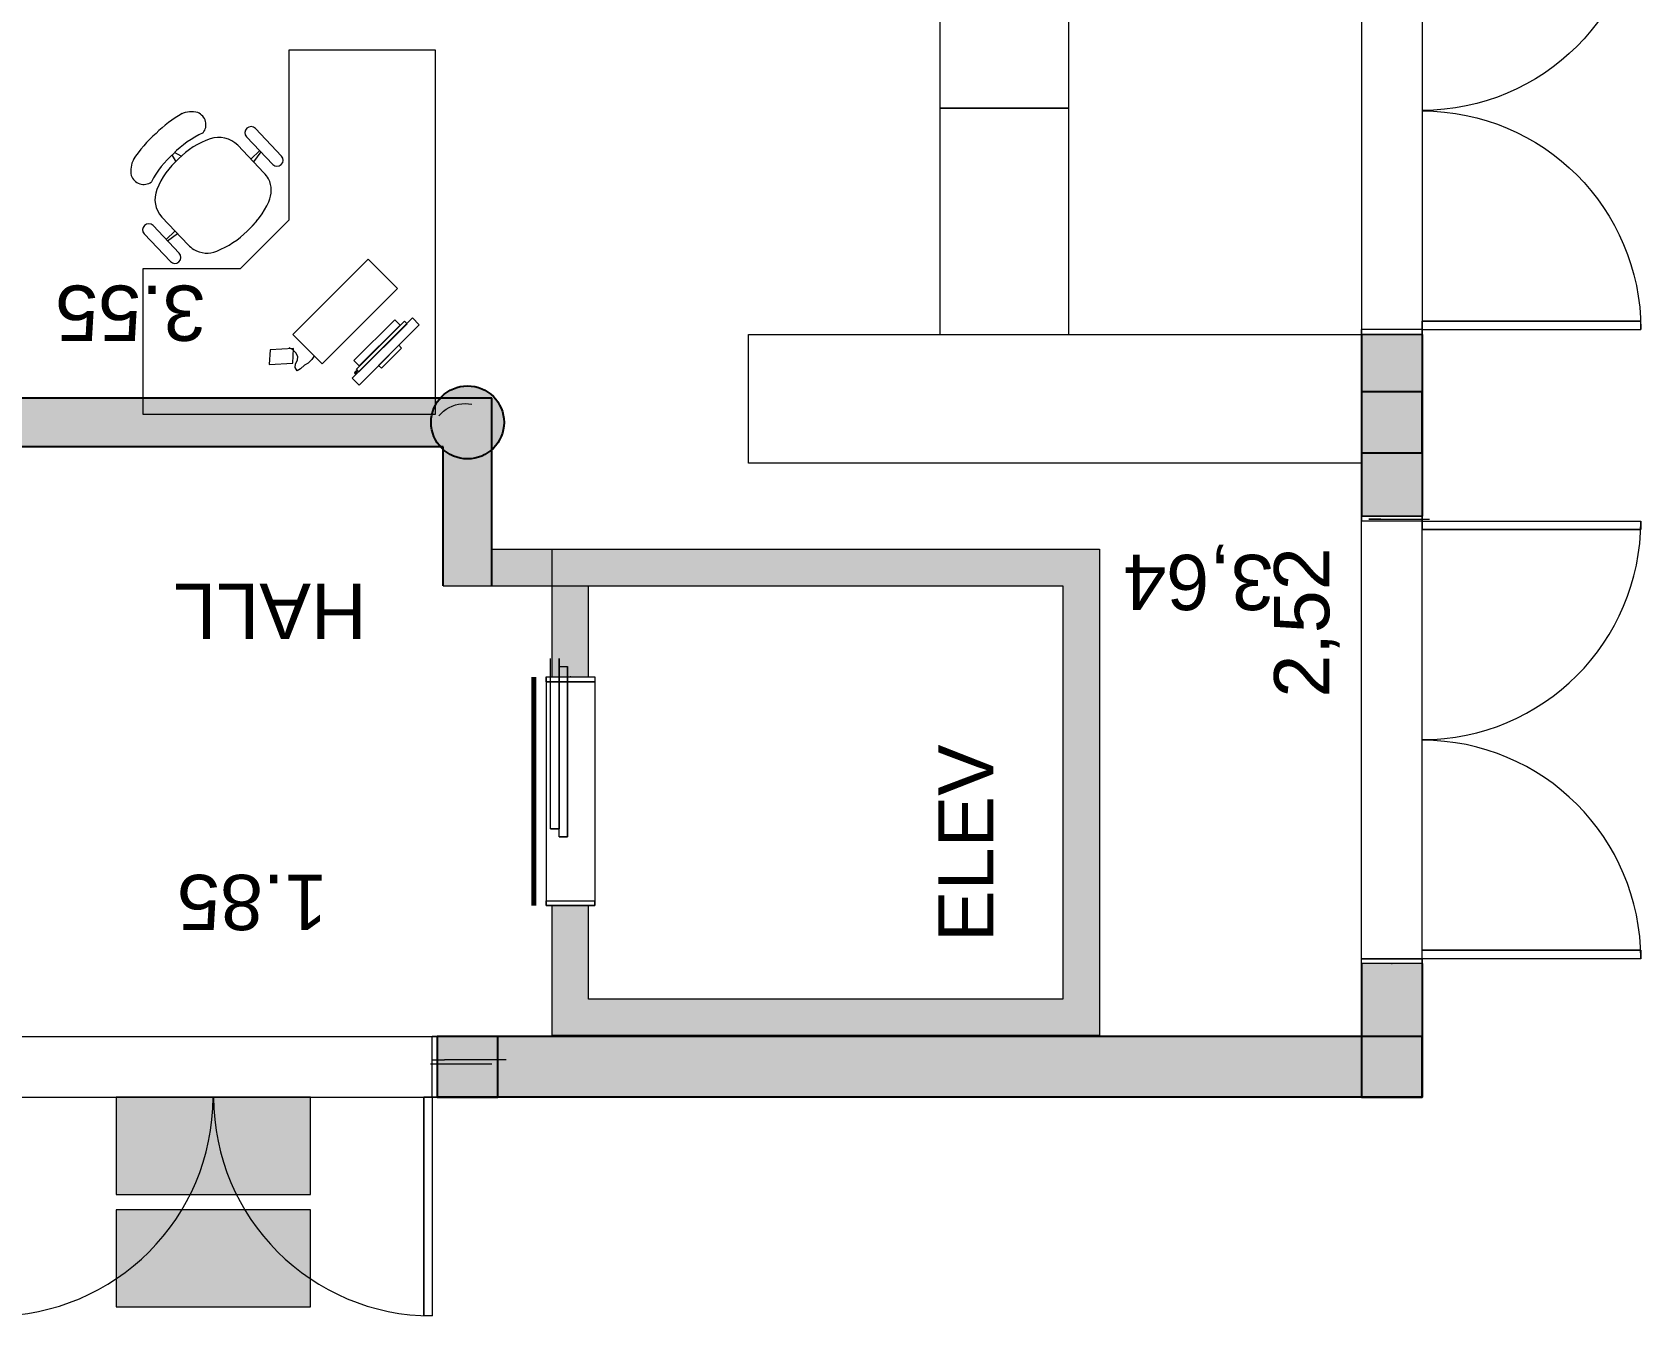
# Model space of a CAD drawing. Header units: metres. Extents: x 512 to 829, y -209 to 245.
# Drawn here: x 654.25 to 660.86, y -105.6 to -100.32 of the extents above; entities that cross this region are included whole.
import ezdxf

# ---------------------------------------------------------------- set-up
doc = ezdxf.new("R2010")
doc.units = ezdxf.units.M
doc.header["$LTSCALE"] = 0.508
doc.header["$PDSIZE"] = -2
for name, color, linetype, lineweight in [('ALV', 4, 'Continuous', 15), ('CONTORNO', 7, 'Continuous', 15), ('COTAS', 2, 'Continuous', 15), ('COVID-ADESIVO ELEVADOR', 90, 'Continuous', 5), ('COVID-TAPETE SANITIZANTE', 20, 'Continuous', 5), ('Dimensões', 7, 'Continuous', 5), ('MOBILIA', 7, 'Continuous', 5), ('MOBILIARIO', 252, 'Continuous', 18), ('None', 7, 'Continuous', 5), ('NãoImprimir', 7, 'Continuous', 5), ('Peitoris', 2, 'Continuous', 5), ('PORTAS-JAN-ESCADA-DIVS-AUX', 2, 'Continuous', 15), ('ROTADEF', 253, 'Continuous', 15), ('Telhado-Princ', 7, 'Continuous', 5), ('TEXTO', 7, 'Continuous', 15), ('Window-Main', 7, 'Continuous', 0)]:
    doc.layers.add(name, color=color, linetype=linetype, lineweight=lineweight)
doc.layers.add('MB-ARQ-MOBILIÁRIO 02', color=2, linetype='Continuous')
doc.styles.add('Arial', font='arial.ttf')

# ---------------------------------------------------------------- blocks, each defined once
blk = doc.blocks.new('Grupo-5893')
at = {"layer": 'None', "color": 7, "linetype": 'Continuous', "lineweight": 5}
for p, q in [((-0.92, 0.125), (-0.92, -0.125)), ((0.92, 0.125), (0.92, -0.125))]:
    blk.add_line(p, q, dxfattribs=at)
blk = doc.blocks.new('Grupo-5894')
at = {"layer": 'None', "color": 7, "linetype": 'Continuous', "lineweight": 5}
for points in [[(-0.92, 0.125), (-0.9, 0.125), (-0.9, -0.125), (-0.92, -0.125)], [(0.9, 0.125), (0.92, 0.125), (0.92, -0.125), (0.9, -0.125)]]:
    blk.add_lwpolyline(points, close=True, dxfattribs=at)
blk = doc.blocks.new('Grupo-5895')
at = {"layer": 'None', "color": 7, "linetype": 'Continuous', "lineweight": 5}
for p, q in [((-0.92, 0.125), (-0.9, 0.125)), ((-0.9, 0.125), (-0.9, -0.125)), ((0.92, 0.125), (0.9, 0.125)), ((0.9, 0.125), (0.9, -0.125)), ((-0.92, -0.125), (-0.9, -0.125)), ((0.92, -0.125), (0.9, -0.125))]:
    blk.add_line(p, q, dxfattribs=at)
at = {"layer": 'None', "color": 7}
for name in ['Grupo-5893', 'Grupo-5894']:
    blk.add_blockref(name, (0, 0), dxfattribs=at)
blk = doc.blocks.new('Grupo-5896')
at = {"layer": 'None', "color": 7, "linetype": 'Continuous', "lineweight": 5}
blk.add_arc((-0.9, 0.125), 0.8988, 0, 90, dxfattribs=at)
blk = doc.blocks.new('Grupo-5897')
at = {"layer": 'None', "color": 7, "linetype": 'Continuous', "lineweight": 5}
blk.add_lwpolyline([(-0.9, 0.125), (-0.9, 1.02375), (-0.865, 1.02375), (-0.865, 0.125)], close=True, dxfattribs=at)
blk = doc.blocks.new('Grupo-5898')
at = {"layer": 'None', "color": 7, "linetype": 'Continuous', "lineweight": 5}
for p, q in [((-0.9, 0.125), (-0.9, 1.02375)), ((-0.9, 1.02375), (-0.865, 1.02375)), ((-0.865, 0.125), (-0.865, 1.02375)), ((-0.9, 0.125), (-0.865, 0.125))]:
    blk.add_line(p, q, dxfattribs=at)
at = {"layer": 'None', "color": 7}
blk.add_blockref('Grupo-5897', (0, 0), dxfattribs=at)
blk = doc.blocks.new('Grupo-5899')
at = {"layer": 'Peitoris', "color": 7}
blk.add_blockref('Grupo-5898', (0, 0), dxfattribs=at)
blk = doc.blocks.new('Grupo-5900')
at = {"layer": 'None', "color": 7, "linetype": 'Continuous', "lineweight": 5}
blk.add_arc((0.9, 0.125), 0.8988, 90, 180, dxfattribs=at)
blk = doc.blocks.new('Grupo-5901')
at = {"layer": 'None', "color": 7, "linetype": 'Continuous', "lineweight": 5}
blk.add_lwpolyline([(0.9, 1.02375), (0.9, 0.125), (0.865, 0.125), (0.865, 1.02375)], close=True, dxfattribs=at)
blk = doc.blocks.new('Grupo-5902')
at = {"layer": 'None', "color": 7, "linetype": 'Continuous', "lineweight": 5}
for p, q in [((0.865, 1.02375), (0.865, 0.125)), ((0.9, 1.02375), (0.865, 1.02375)), ((0.9, 1.02375), (0.9, 0.125)), ((0.9, 0.125), (0.865, 0.125))]:
    blk.add_line(p, q, dxfattribs=at)
at = {"layer": 'None', "color": 7}
blk.add_blockref('Grupo-5901', (0, 0), dxfattribs=at)
blk = doc.blocks.new('Grupo-5903')
at = {"layer": 'Peitoris', "color": 7}
blk.add_blockref('Grupo-5902', (0, 0), dxfattribs=at)
blk = doc.blocks.new('Grupo-5904')
at = {"layer": 'None', "color": 7, "linetype": 'Continuous', "lineweight": 5}
for p, q in [((0.92, 0.125), (-0.92, 0.125)), ((0.92, -0.125), (-0.92, -0.125))]:
    blk.add_line(p, q, dxfattribs=at)
blk = doc.blocks.new('Door (2D)-218')
at = {"layer": 'NãoImprimir', "color": 7, "linetype": 'Continuous', "lineweight": 5}
for p in [(-0.92, 0), (0.92, 0)]:
    blk.add_point(p, dxfattribs=at)
at = {"layer": 'None', "color": 7}
for name in ['Grupo-5899', 'Grupo-5903', 'Grupo-5895']:
    blk.add_blockref(name, (0, 0), dxfattribs=at)
at = {"layer": 'Peitoris', "color": 7}
for name in ['Grupo-5896', 'Grupo-5900']:
    blk.add_blockref(name, (0, 0), dxfattribs=at)
at = {"layer": 'Telhado-Princ', "color": 7}
blk.add_blockref('Grupo-5904', (0, 0), dxfattribs=at)
blk = doc.blocks.new('Grupo-5913')
at = {"layer": 'None', "color": 7, "linetype": 'Continuous', "lineweight": 5}
for p, q in [((-0.92, 0.125), (-0.92, -0.125)), ((0.92, 0.125), (0.92, -0.125))]:
    blk.add_line(p, q, dxfattribs=at)
blk = doc.blocks.new('Grupo-5914')
at = {"layer": 'None', "color": 7, "linetype": 'Continuous', "lineweight": 5}
for points in [[(-0.92, 0.125), (-0.9, 0.125), (-0.9, -0.125), (-0.92, -0.125)], [(0.9, 0.125), (0.92, 0.125), (0.92, -0.125), (0.9, -0.125)]]:
    blk.add_lwpolyline(points, close=True, dxfattribs=at)
blk = doc.blocks.new('Grupo-5915')
at = {"layer": 'None', "color": 7, "linetype": 'Continuous', "lineweight": 5}
for p, q in [((-0.92, 0.125), (-0.9, 0.125)), ((-0.9, 0.125), (-0.9, -0.125)), ((0.92, 0.125), (0.9, 0.125)), ((0.9, 0.125), (0.9, -0.125)), ((-0.92, -0.125), (-0.9, -0.125)), ((0.92, -0.125), (0.9, -0.125))]:
    blk.add_line(p, q, dxfattribs=at)
at = {"layer": 'None', "color": 7}
for name in ['Grupo-5913', 'Grupo-5914']:
    blk.add_blockref(name, (0, 0), dxfattribs=at)
blk = doc.blocks.new('Grupo-5916')
at = {"layer": 'None', "color": 7, "linetype": 'Continuous', "lineweight": 5}
blk.add_arc((-0.9, 0.125), 0.8988, 0, 90, dxfattribs=at)
blk = doc.blocks.new('Grupo-5917')
at = {"layer": 'None', "color": 7, "linetype": 'Continuous', "lineweight": 5}
blk.add_lwpolyline([(-0.9, 0.125), (-0.9, 1.02375), (-0.865, 1.02375), (-0.865, 0.125)], close=True, dxfattribs=at)
blk = doc.blocks.new('Grupo-5918')
at = {"layer": 'None', "color": 7, "linetype": 'Continuous', "lineweight": 5}
for p, q in [((-0.9, 0.125), (-0.9, 1.02375)), ((-0.9, 1.02375), (-0.865, 1.02375)), ((-0.865, 0.125), (-0.865, 1.02375)), ((-0.9, 0.125), (-0.865, 0.125))]:
    blk.add_line(p, q, dxfattribs=at)
at = {"layer": 'None', "color": 7}
blk.add_blockref('Grupo-5917', (0, 0), dxfattribs=at)
blk = doc.blocks.new('Grupo-5919')
at = {"layer": 'Peitoris', "color": 7}
blk.add_blockref('Grupo-5918', (0, 0), dxfattribs=at)
blk = doc.blocks.new('Grupo-5920')
at = {"layer": 'None', "color": 7, "linetype": 'Continuous', "lineweight": 5}
blk.add_arc((0.9, 0.125), 0.8988, 90, 180, dxfattribs=at)
blk = doc.blocks.new('Grupo-5921')
at = {"layer": 'None', "color": 7, "linetype": 'Continuous', "lineweight": 5}
blk.add_lwpolyline([(0.9, 1.02375), (0.9, 0.125), (0.865, 0.125), (0.865, 1.02375)], close=True, dxfattribs=at)
blk = doc.blocks.new('Grupo-5922')
at = {"layer": 'None', "color": 7, "linetype": 'Continuous', "lineweight": 5}
for p, q in [((0.865, 1.02375), (0.865, 0.125)), ((0.9, 1.02375), (0.865, 1.02375)), ((0.9, 1.02375), (0.9, 0.125)), ((0.9, 0.125), (0.865, 0.125))]:
    blk.add_line(p, q, dxfattribs=at)
at = {"layer": 'None', "color": 7}
blk.add_blockref('Grupo-5921', (0, 0), dxfattribs=at)
blk = doc.blocks.new('Grupo-5923')
at = {"layer": 'Peitoris', "color": 7}
blk.add_blockref('Grupo-5922', (0, 0), dxfattribs=at)
blk = doc.blocks.new('Grupo-5924')
at = {"layer": 'None', "color": 7, "linetype": 'Continuous', "lineweight": 5}
for p, q in [((0.92, 0.125), (-0.92, 0.125)), ((0.92, -0.125), (-0.92, -0.125))]:
    blk.add_line(p, q, dxfattribs=at)
blk = doc.blocks.new('Door (2D)-220')
at = {"layer": 'NãoImprimir', "color": 7, "linetype": 'Continuous', "lineweight": 5}
for p in [(-0.92, 0), (0.92, 0)]:
    blk.add_point(p, dxfattribs=at)
at = {"layer": 'None', "color": 7}
for name in ['Grupo-5919', 'Grupo-5923', 'Grupo-5915']:
    blk.add_blockref(name, (0, 0), dxfattribs=at)
at = {"layer": 'Peitoris', "color": 7}
for name in ['Grupo-5916', 'Grupo-5920']:
    blk.add_blockref(name, (0, 0), dxfattribs=at)
at = {"layer": 'Telhado-Princ', "color": 7}
blk.add_blockref('Grupo-5924', (0, 0), dxfattribs=at)
blk = doc.blocks.new('Grupo-5925')
at = {"layer": 'None', "color": 7, "linetype": 'Continuous', "lineweight": 5}
for p, q in [((-0.92, 0.125), (-0.92, -0.125)), ((0.92, 0.125), (0.92, -0.125))]:
    blk.add_line(p, q, dxfattribs=at)
blk = doc.blocks.new('Grupo-5926')
at = {"layer": 'None', "color": 7, "linetype": 'Continuous', "lineweight": 5}
for points in [[(-0.92, 0.125), (-0.9, 0.125), (-0.9, -0.125), (-0.92, -0.125)], [(0.9, 0.125), (0.92, 0.125), (0.92, -0.125), (0.9, -0.125)]]:
    blk.add_lwpolyline(points, close=True, dxfattribs=at)
blk = doc.blocks.new('Grupo-5927')
at = {"layer": 'None', "color": 7, "linetype": 'Continuous', "lineweight": 5}
for p, q in [((-0.92, 0.125), (-0.9, 0.125)), ((-0.9, 0.125), (-0.9, -0.125)), ((0.92, 0.125), (0.9, 0.125)), ((0.9, 0.125), (0.9, -0.125)), ((-0.92, -0.125), (-0.9, -0.125)), ((0.92, -0.125), (0.9, -0.125))]:
    blk.add_line(p, q, dxfattribs=at)
at = {"layer": 'None', "color": 7}
for name in ['Grupo-5925', 'Grupo-5926']:
    blk.add_blockref(name, (0, 0), dxfattribs=at)
blk = doc.blocks.new('Grupo-5928')
at = {"layer": 'None', "color": 7, "linetype": 'Continuous', "lineweight": 5}
blk.add_arc((-0.9, 0.125), 0.8988, 0, 90, dxfattribs=at)
blk = doc.blocks.new('Grupo-5929')
at = {"layer": 'None', "color": 7, "linetype": 'Continuous', "lineweight": 5}
blk.add_lwpolyline([(-0.9, 0.125), (-0.9, 1.02375), (-0.865, 1.02375), (-0.865, 0.125)], close=True, dxfattribs=at)
blk = doc.blocks.new('Grupo-5930')
at = {"layer": 'None', "color": 7, "linetype": 'Continuous', "lineweight": 5}
for p, q in [((-0.9, 0.125), (-0.9, 1.02375)), ((-0.9, 1.02375), (-0.865, 1.02375)), ((-0.865, 0.125), (-0.865, 1.02375)), ((-0.9, 0.125), (-0.865, 0.125))]:
    blk.add_line(p, q, dxfattribs=at)
at = {"layer": 'None', "color": 7}
blk.add_blockref('Grupo-5929', (0, 0), dxfattribs=at)
blk = doc.blocks.new('Grupo-5931')
at = {"layer": 'Peitoris', "color": 7}
blk.add_blockref('Grupo-5930', (0, 0), dxfattribs=at)
blk = doc.blocks.new('Grupo-5932')
at = {"layer": 'None', "color": 7, "linetype": 'Continuous', "lineweight": 5}
blk.add_arc((0.9, 0.125), 0.8988, 90, 180, dxfattribs=at)
blk = doc.blocks.new('Grupo-5933')
at = {"layer": 'None', "color": 7, "linetype": 'Continuous', "lineweight": 5}
blk.add_lwpolyline([(0.9, 1.02375), (0.9, 0.125), (0.865, 0.125), (0.865, 1.02375)], close=True, dxfattribs=at)
blk = doc.blocks.new('Grupo-5934')
at = {"layer": 'None', "color": 7, "linetype": 'Continuous', "lineweight": 5}
for p, q in [((0.865, 1.02375), (0.865, 0.125)), ((0.9, 1.02375), (0.865, 1.02375)), ((0.9, 1.02375), (0.9, 0.125)), ((0.9, 0.125), (0.865, 0.125))]:
    blk.add_line(p, q, dxfattribs=at)
at = {"layer": 'None', "color": 7}
blk.add_blockref('Grupo-5933', (0, 0), dxfattribs=at)
blk = doc.blocks.new('Grupo-5935')
at = {"layer": 'Peitoris', "color": 7}
blk.add_blockref('Grupo-5934', (0, 0), dxfattribs=at)
blk = doc.blocks.new('Grupo-5936')
at = {"layer": 'None', "color": 7, "linetype": 'Continuous', "lineweight": 5}
for p, q in [((0.92, 0.125), (-0.92, 0.125)), ((0.92, -0.125), (-0.92, -0.125))]:
    blk.add_line(p, q, dxfattribs=at)
blk = doc.blocks.new('Door (2D)-221')
at = {"layer": 'NãoImprimir', "color": 7, "linetype": 'Continuous', "lineweight": 5}
for p in [(-0.92, 0), (0.92, 0)]:
    blk.add_point(p, dxfattribs=at)
at = {"layer": 'None', "color": 7}
for name in ['Grupo-5931', 'Grupo-5935', 'Grupo-5927']:
    blk.add_blockref(name, (0, 0), dxfattribs=at)
at = {"layer": 'Peitoris', "color": 7}
for name in ['Grupo-5928', 'Grupo-5932']:
    blk.add_blockref(name, (0, 0), dxfattribs=at)
at = {"layer": 'Telhado-Princ', "color": 7}
blk.add_blockref('Grupo-5936', (0, 0), dxfattribs=at)
blk = doc.blocks.new('Grupo-740')
at = {"layer": 'CONTORNO', "color": 7, "linetype": 'Continuous', "lineweight": 9}
for p, q in [((-0.47, 0.1), (-0.47, -0.1)), ((0.47, 0.1), (0.47, -0.1)), ((-0.47, -0.1), (-0.45, -0.1)), ((0.47, -0.1), (0.45, -0.1))]:
    blk.add_line(p, q, dxfattribs=at)
blk = doc.blocks.new('Grupo-741')
at = {"layer": 'CONTORNO', "color": 7, "linetype": 'Continuous', "lineweight": 5}
for points in [[(-0.47, 0.1), (-0.45, 0.1), (-0.45, -0.1), (-0.47, -0.1)], [(0.45, 0.1), (0.47, 0.1), (0.47, -0.1), (0.45, -0.1)]]:
    blk.add_lwpolyline(points, close=True, dxfattribs=at)
blk = doc.blocks.new('Grupo-742')
at = {"layer": 'CONTORNO', "color": 7, "linetype": 'Continuous', "lineweight": 5}
for p, q in [((-0.47, 0.1), (-0.45, 0.1)), ((-0.45, 0.1), (-0.45, -0.1)), ((0.47, 0.1), (0.45, 0.1)), ((0.45, 0.1), (0.45, -0.1))]:
    blk.add_line(p, q, dxfattribs=at)
at = {"layer": 'CONTORNO', "color": 7}
for name in ['Grupo-740', 'Grupo-741']:
    blk.add_blockref(name, (0, 0), dxfattribs=at)
blk = doc.blocks.new('Grupo-750')
at = {"layer": 'CONTORNO', "color": 7, "linetype": 'Continuous', "lineweight": 9}
for p, q in [((0.47, 0.1), (-0.47, 0.1)), ((0.47, -0.1), (-0.47, -0.1))]:
    blk.add_line(p, q, dxfattribs=at)
blk = doc.blocks.new('Grupo-6070')
at = {"layer": 'None', "linetype": 'Continuous', "lineweight": 0}
for points in [[(-65.1751, -5.8131), (-65.1751, -6.0631), (-64.9251, -6.0631), (-64.9251, -5.8131)], [(-61.3651, -5.8131), (-61.3651, -6.0631), (-61.1151, -6.0631), (-61.1151, -5.8131)], [(-59.2751, -5.8131), (-59.2751, -6.0631), (-59.0251, -6.0631), (-59.0251, -5.8131)], [(-55.4751, -5.8131), (-55.4751, -6.0631), (-55.2251, -6.0631), (-55.2251, -5.8131)]]:
    blk.add_hatch(color=255, dxfattribs=at).paths.add_polyline_path(points)
at = {"layer": 'None', "color": 7, "linetype": 'Continuous', "lineweight": 25}
for points in [[(-65.1751, -5.8131), (-65.1751, -6.0631), (-64.9251, -6.0631), (-64.9251, -5.8131)], [(-61.3651, -5.8131), (-61.3651, -6.0631), (-61.1151, -6.0631), (-61.1151, -5.8131)], [(-59.2751, -5.8131), (-59.2751, -6.0631), (-59.0251, -6.0631), (-59.0251, -5.8131)], [(-55.4751, -5.8131), (-55.4751, -6.0631), (-55.2251, -6.0631), (-55.2251, -5.8131)]]:
    blk.add_lwpolyline(points, close=True, dxfattribs=at)
blk = doc.blocks.new('Grupo-6071')
at = {"layer": 'None', "linetype": 'Continuous', "lineweight": 0}
for points in [[(-65.1751, -3.1631), (-65.1751, -3.4131), (-64.9251, -3.4131), (-64.9251, -3.1631)], [(-55.4751, -3.1631), (-55.4751, -3.4131), (-55.2251, -3.4131), (-55.2251, -3.1631)]]:
    blk.add_hatch(color=255, dxfattribs=at).paths.add_polyline_path(points)
h = blk.add_hatch(color=255, dxfattribs=at)
edge = h.paths.add_edge_path()
edge.add_arc((-61.2501, -3.2881), 0.15, 0, 360, ccw=False)
h = blk.add_hatch(color=255, dxfattribs=at)
edge = h.paths.add_edge_path()
edge.add_arc((-59.1501, -3.2881), 0.15, 0, 360, ccw=False)
at = {"layer": 'None', "color": 7, "linetype": 'Continuous', "lineweight": 25}
for points in [[(-65.1751, -3.1631), (-65.1751, -3.4131), (-64.9251, -3.4131), (-64.9251, -3.1631)], [(-55.4751, -3.1631), (-55.4751, -3.4131), (-55.2251, -3.4131), (-55.2251, -3.1631)]]:
    blk.add_lwpolyline(points, close=True, dxfattribs=at)
for centre in [(-61.2501, -3.2881), (-59.1501, -3.2881)]:
    blk.add_circle(centre, 0.15, dxfattribs=at)
blk = doc.blocks.new('A$C69c9503b')
at = {"layer": 'Dimensões', "lineweight": 0, "true_color": 0xcd6928}
h = blk.add_hatch(color=32, dxfattribs=at)
h.dxf.hatch_style = 1
h.paths.add_polyline_path([(0, 0), (0.4, 0), (0.4, 0.8), (0, 0.8)])
h = blk.add_hatch(color=32, dxfattribs=at)
h.dxf.hatch_style = 1
h.paths.add_polyline_path([(0.4622, 0), (0.8622, 0), (0.8622, 0.8), (0.4622, 0.8)])
at = {"layer": 'Dimensões', "color": 1, "lineweight": 0}
for points in [[(0, 0), (0.4, 0), (0.4, 0.8), (0, 0.8)], [(0.4622, 0), (0.8622, 0), (0.8622, 0.8), (0.4622, 0.8)]]:
    blk.add_lwpolyline(points, close=True, dxfattribs=at)

msp = doc.modelspace()

# ---------------------------------------------------------------- linework, layer by layer
at = {"layer": 'ALV', "color": 7}
msp.add_line((659.7428, -102.3229), (659.9928, -102.3229), dxfattribs=at)
at = {"layer": 'ALV', "color": 7, "linetype": 'Continuous'}
msp.add_line((655.8928, -104.5454), (655.9428, -104.5454), dxfattribs=at)
at = {"layer": 'COVID-ADESIVO ELEVADOR', "const_width": 0.02, "flags": 128}
msp.add_lwpolyline([(656.3102, -102.9716), (656.3102, -103.9116)], dxfattribs=at)
at = {"layer": 'MB-ARQ-MOBILIÁRIO 02', "linetype": 'Continuous', "lineweight": 0}
for points in [[(658.509, -100.6331), (658.509, -99.6631), (657.979, -99.6631), (657.979, -100.6331)], [(658.509, -101.5631), (658.509, -100.6331), (657.979, -100.6331), (657.979, -101.5631)], [(659.7123, -102.0931), (657.1923, -102.0931), (657.1923, -101.5631), (659.7123, -101.5631)]]:
    msp.add_lwpolyline(points, close=True, dxfattribs=at)
at = {"layer": 'MOBILIA', "color": 7, "linetype": 'Continuous', "lineweight": 5}
for p, q in [((655.3037, -100.3923), (655.9037, -100.3923)), ((655.3037, -101.0923), (655.3037, -100.3923)), ((655.9037, -100.3923), (655.9037, -101.8923)), ((655.1037, -101.2923), (655.3037, -101.0923)), ((654.7037, -101.8923), (654.7037, -101.2923)), ((654.7037, -101.2923), (655.1037, -101.2923)), ((655.9037, -101.8923), (654.7037, -101.8923))]:
    msp.add_line(p, q, dxfattribs=at)
at = {"layer": 'MOBILIARIO', "color": 7, "lineweight": 0}
for p, q in [((655.1654, -100.7165), (655.2727, -100.8296)), ((655.0928, -100.7853), (655.2002, -100.8985)), ((655.1291, -100.7509), (655.2365, -100.864)), ((654.8385, -100.8512), (654.8225, -100.8251)), ((654.8602, -100.8306), (654.8333, -100.8148)), ((655.1828, -100.8075), (655.1465, -100.8419)), ((655.1879, -100.8129), (655.1568, -100.8528)), ((654.7446, -101.1157), (654.852, -101.2289)), ((654.7809, -101.0813), (654.8883, -101.1944)), ((654.7084, -101.1501), (654.8158, -101.2633)), ((654.7983, -101.1723), (654.8346, -101.1379)), ((654.8035, -101.1777), (654.8449, -101.1487))]:
    msp.add_line(p, q, dxfattribs=at)
for centre, radius, start, end in [((655.1152, -101.0983), 0.5095, 119.56548, 134.72938), ((654.9016, -100.7384), 0.0912, 72.88239, 116.63602), ((654.9088, -100.7007), 0.0532, 320.82739, 68.36526), ((655.1472, -100.7337), 0.025, 43.49884, 223.49884), ((655.1047, -101.1293), 0.5249, 131.53344, 147.31243), ((655.1238, -101.1112), 0.4149, 114.7485, 135.46424), ((655.0928, -101.0797), 0.3407, 109.38847, 135.57177), ((655.0144, -100.8633), 0.1106, 44.84425, 108.30439), ((654.7482, -100.8892), 0.0954, 150.88093, 192.2809), ((655.1047, -101.1293), 0.4149, 131.53344, 152.24918), ((655.0749, -101.0966), 0.3407, 131.42592, 157.60922), ((655.2546, -100.8468), 0.025, 223.49884, 43.49884), ((654.706, -100.8925), 0.0537, 198.37682, 305.91184), ((655.0834, -101.0062), 0.1589, 31.42379, 42.6907), ((655.1227, -100.9715), 0.1077, 334.74045, 26.56316), ((654.8629, -101.007), 0.1106, 158.6933, 222.15344), ((654.8642, -100.8505), 0.3931, 312.87613, 334.86795), ((654.7265, -101.1329), 0.025, 43.49884, 223.49884), ((654.8642, -100.8505), 0.3931, 312.87613, 321.74065), ((654.858, -100.8564), 0.3931, 292.12974, 314.12155), ((654.8339, -101.2461), 0.025, 223.49884, 43.49884), ((655.002, -101.0834), 0.1589, 224.30699, 235.5739), ((654.9653, -101.1209), 0.1077, 240.43452, 292.25724)]:
    msp.add_arc(centre, radius, start, end, dxfattribs=at)
at = {"layer": 'None', "color": 7, "linetype": 'Continuous', "lineweight": 5}
for p, q in [((655.3193, -101.563), (655.629, -101.2533)), ((655.629, -101.2533), (655.75, -101.3742)), ((655.75, -101.3742), (655.4403, -101.6839)), ((655.5634, -101.7429), (655.8109, -101.4954)), ((655.5703, -101.6708), (655.738, -101.5032)), ((655.5805, -101.7065), (655.7785, -101.5085)), ((655.738, -101.5032), (655.7599, -101.5251)), ((655.7785, -101.5085), (655.7891, -101.5191)), ((655.8109, -101.4954), (655.8392, -101.5237)), ((655.4403, -101.6839), (655.3193, -101.563)), ((655.7891, -101.5191), (655.5911, -101.7171)), ((655.8392, -101.5237), (655.5917, -101.7712)), ((655.7599, -101.5251), (655.5923, -101.6928)), ((655.2253, -101.6259), (655.2225, -101.6867)), ((655.3215, -101.6217), (655.2253, -101.6259)), ((655.3179, -101.6253), (655.3038, -101.6182)), ((655.3321, -101.6394), (655.3179, -101.6253)), ((655.3186, -101.6811), (655.3215, -101.6217)), ((655.3391, -101.6535), (655.3321, -101.6394)), ((655.6714, -101.6907), (655.7548, -101.6073)), ((655.7665, -101.619), (655.6831, -101.7024)), ((655.7548, -101.6073), (655.7665, -101.619)), ((655.2225, -101.6867), (655.3186, -101.6811)), ((655.3292, -101.6988), (655.3299, -101.6839)), ((655.3363, -101.7129), (655.3292, -101.6988)), ((655.3299, -101.6839), (655.3384, -101.6684)), ((655.3512, -101.7052), (655.3363, -101.7129)), ((655.3384, -101.6684), (655.3391, -101.6535)), ((655.3667, -101.6896), (655.3512, -101.7052)), ((655.3823, -101.6811), (655.3667, -101.6896)), ((655.3978, -101.6656), (655.3823, -101.6811)), ((655.4056, -101.6535), (655.3978, -101.6656)), ((655.5923, -101.6928), (655.5703, -101.6708)), ((655.5911, -101.7171), (655.5805, -101.7065)), ((655.6831, -101.7024), (655.6714, -101.6907)), ((655.5917, -101.7712), (655.5634, -101.7429))]:
    msp.add_line(p, q, dxfattribs=at)
at = {"layer": 'None', "color": 7, "linetype": 'Continuous', "lineweight": 25}
for p, q in [((659.7123, -101.5631), (659.7123, -102.3106)), ((659.9623, -101.5631), (659.9623, -102.3106)), ((656.1373, -101.825), (654.0373, -101.825)), ((656.1373, -102.5966), (656.1373, -101.825)), ((655.9373, -102.025), (654.0373, -102.025)), ((655.9373, -102.5966), (655.9373, -102.025)), ((659.7123, -104.1506), (659.7123, -104.45)), ((659.9623, -104.1506), (659.9623, -104.7)), ((659.7123, -104.45), (656.1623, -104.45)), ((659.9623, -104.7), (655.9123, -104.7))]:
    msp.add_line(p, q, dxfattribs=at)
at = {"layer": 'None', "color": 7, "linetype": 'Continuous', "lineweight": 5}
msp.add_open_spline([(655.5738, -101.7193), (655.5745, -101.7181), (655.5768, -101.7159), (655.5791, -101.7145), (655.5811, -101.7142), (655.582, -101.7151), (655.5817, -101.7171), (655.5803, -101.7195), (655.5781, -101.7217), (655.5757, -101.7231), (655.5738, -101.7234), (655.5728, -101.7224), (655.5731, -101.7205), (655.5738, -101.7193)], degree=2, dxfattribs=at)
at = {"layer": 'None', "color": 250, "linetype": 'Continuous'}
for points in [[(659.7123, -101.5631), (659.9623, -101.5631), (659.7123, -102.3106), (659.9623, -102.3106)], [(656.1373, -101.825), (655.9373, -102.025), (653.6698, -101.825), (653.6698, -102.025)], [(656.1373, -102.5966), (655.9373, -102.5966), (656.1373, -101.825), (655.9373, -102.025)], [(659.7123, -104.1506), (659.9623, -104.1506), (659.7123, -104.45), (659.9623, -104.7)], [(659.7123, -104.45), (659.9623, -104.7), (655.9123, -104.45), (655.9123, -104.7)]]:
    msp.add_solid(points, dxfattribs=at)
at = {"layer": 'NãoImprimir', "color": 7, "linetype": 'Continuous', "lineweight": 5}
for p in [(656.4602, -102.9716), (656.4602, -103.9116)]:
    msp.add_point(p, dxfattribs=at)
at = {"layer": 'PORTAS-JAN-ESCADA-DIVS-AUX', "color": 7}
msp.add_line((659.7928, -102.3229), (659.7428, -102.3229), dxfattribs=at)
at = {"layer": 'ROTADEF', "color": 7, "linetype": 'Continuous', "lineweight": 5}
for p, q in [((656.1373, -102.4466), (658.6352, -102.4466)), ((656.3852, -102.9716), (656.3852, -102.4466)), ((658.6352, -102.4466), (658.6352, -104.4466)), ((655.9373, -102.5966), (658.4852, -102.5966)), ((656.5352, -102.9716), (656.5352, -102.5966)), ((658.4852, -102.5966), (658.4852, -104.2966)), ((656.3787, -103.5968), (656.3787, -102.896)), ((656.3787, -103.5968), (656.3787, -102.896)), ((656.4137, -102.896), (656.4137, -103.5968)), ((656.4137, -103.5968), (656.4137, -102.896)), ((656.4137, -103.629), (656.4137, -102.9282)), ((656.4137, -102.9282), (656.4487, -102.9282)), ((656.4487, -103.629), (656.4487, -102.9282)), ((656.4137, -103.5968), (656.3787, -103.5968)), ((656.3787, -103.5968), (656.4137, -103.5968)), ((656.4137, -103.629), (656.4487, -103.629)), ((656.3852, -104.4466), (656.3852, -103.9116)), ((656.5352, -104.2966), (656.5352, -103.9116)), ((658.4852, -104.2966), (656.5352, -104.2966)), ((658.6352, -104.4466), (656.3852, -104.4466))]:
    msp.add_line(p, q, dxfattribs=at)
msp.add_lwpolyline([(656.4137, -103.629), (656.4137, -102.9282), (656.4487, -102.9282), (656.4487, -103.629)], close=True, dxfattribs=at)
at = {"layer": 'ROTADEF', "color": 250, "linetype": 'Continuous'}
for points in [[(656.1373, -102.5966), (656.1373, -102.4466), (658.4852, -102.5966), (658.6352, -102.4466)], [(656.5352, -102.9716), (656.3852, -102.9716), (656.5352, -102.5966), (656.3852, -102.4466)], [(658.4852, -102.5966), (658.6352, -102.4466), (658.4852, -104.2966), (658.6352, -104.4466)], [(656.5352, -104.2966), (656.3852, -104.4466), (656.5352, -103.9116), (656.3852, -103.9116)], [(658.4852, -104.2966), (658.6352, -104.4466), (656.5352, -104.2966), (656.3852, -104.4466)]]:
    msp.add_solid(points, dxfattribs=at)
at = {"layer": 'Telhado-Princ', "color": 7, "linetype": 'Continuous'}
msp.add_line((656.1961, -104.5454), (655.9428, -104.5454), dxfattribs=at)
at = {"layer": 'Telhado-Princ'}
msp.add_line((656.1378, -104.5644), (655.8845, -104.5644), dxfattribs=at)
at = {"layer": 'Window-Main', "linetype": 'Continuous', "lineweight": 0}
for p, q in [((656.0007, -101.85), (656.0142, -101.8479)), ((656.0142, -101.8479), (656.028, -101.8473)), ((656.028, -101.8473), (656.0417, -101.8479)), ((656.0417, -101.8479), (656.0553, -101.85)), ((655.9197, -101.8985), (655.929, -101.8883)), ((655.929, -101.8883), (655.9391, -101.8791)), ((655.9391, -101.8791), (655.9502, -101.8709)), ((655.9502, -101.8709), (655.962, -101.8638)), ((655.962, -101.8638), (655.9744, -101.8579)), ((655.9744, -101.8579), (655.9873, -101.8533)), ((655.9873, -101.8533), (656.0007, -101.85))]:
    msp.add_line(p, q, dxfattribs=at)

# ---------------------------------------------------------------- block references
at = {"layer": 'CONTORNO', "color": 7, "rotation": 90.00000000000001}
msp.add_blockref('Grupo-742', (656.4602, -103.4416), dxfattribs=at)
at = {"layer": 'COVID-TAPETE SANITIZANTE', "linetype": 'Continuous', "lineweight": 0, "rotation": 270}
msp.add_blockref('A$C69c9503b', (654.5923, -104.7), dxfattribs=at)
at = {"layer": 'None', "color": 7, "xscale": -1, "rotation": 270}
msp.add_blockref('Door (2D)-221', (659.8373, -100.6431), dxfattribs=at)
at = {"layer": 'None', "color": 7}
for name in ['Grupo-6071', 'Grupo-6070']:
    msp.add_blockref(name, (715.1875, -98.6368), dxfattribs=at)
for name, p, rotation in [('Door (2D)-220', (659.8373, -103.2306), 270), ('Door (2D)-218', (654.9923, -104.575), 180)]:
    msp.add_blockref(name, p, dxfattribs=dict(at, rotation=rotation))
at = {"layer": 'Telhado-Princ', "color": 7, "rotation": 90.00000000000001}
msp.add_blockref('Grupo-750', (656.4602, -103.4416), dxfattribs=at)

# ---------------------------------------------------------------- texts
at = {"layer": 'CONTORNO', "color": 7, "linetype": 'Continuous', "lineweight": 0, "style": 'Arial'}
msp.add_text('ELEV', height=0.22738, rotation=90, dxfattribs=at).set_placement((658.1997, -104.0612))
at = {"layer": 'COTAS', "color": 7, "linetype": 'Continuous', "lineweight": 0, "style": 'Arial'}
for s, rotation, p in [('3.55', 180, (654.9608, -101.3622)), ('3,64', 180, (659.352, -102.4694)), ('2,52', 90, (659.5804, -103.0567)), ('1.85', 180, (655.4616, -103.7853))]:
    msp.add_text(s, height=0.22738, rotation=rotation, dxfattribs=at).set_placement(p)
at = {"layer": 'TEXTO', "color": 7, "linetype": 'Continuous', "lineweight": 0, "style": 'Arial'}
msp.add_text('HALL', height=0.22738, rotation=180, dxfattribs=at).set_placement((655.6227, -102.5877))

doc.saveas('drawing.dxf')
